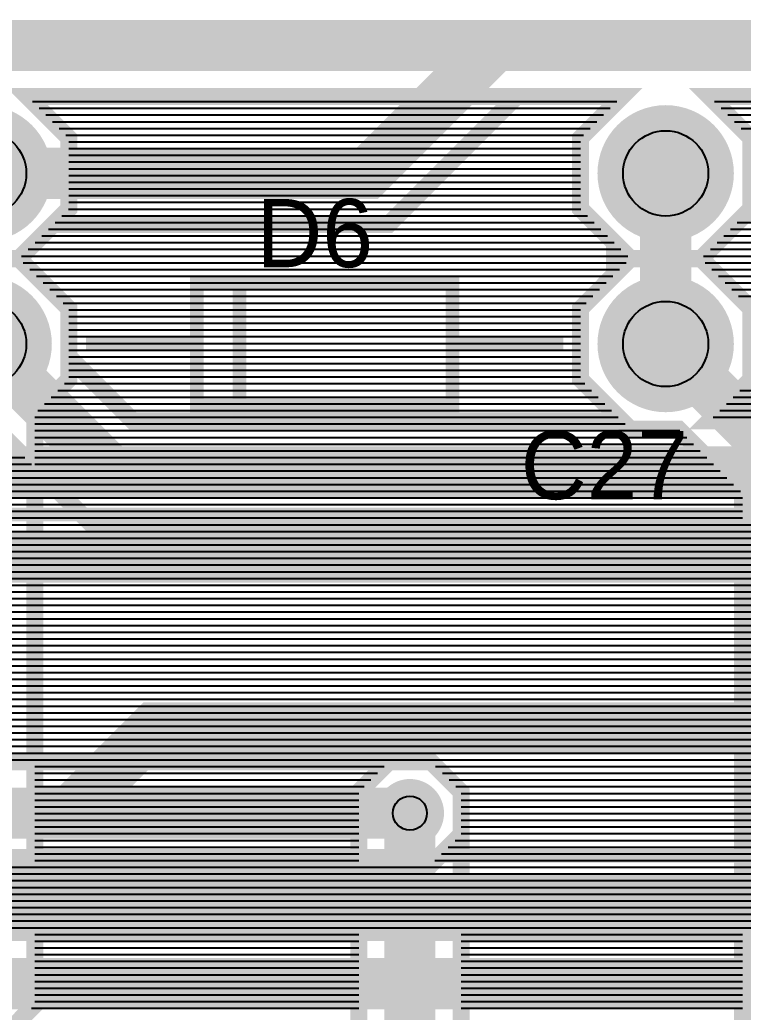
# Model space of a CAD drawing. Header units: inches. Extents: x -5.9 to 5.9, y -1.2 to 1.2.
# Drawn here: x 2.23 to 2.655, y 0.077 to 0.658 of the extents above; entities that cross this region are included whole.
import ezdxf

# ---------------------------------------------------------------- set-up
doc = ezdxf.new("R2010")
doc.units = ezdxf.units.IN
doc.layers.get('0').update_dxf_attribs({"linetype": 'CONTINUOUS'})

# ---------------------------------------------------------------- blocks, each defined once
blk = doc.blocks.new('EPAD')
at = {"const_width": 0.5}
blk.add_lwpolyline([(-0.25, 0, 1), (0.25, 0, 1)], format="xyb", close=True, dxfattribs=at)

msp = doc.modelspace()

# ---------------------------------------------------------------- linework, layer by layer
for points, const_width in [([(1.209059, 0.5685), (1.284059, 0.6435), (4.734059, 0.6435), (4.809059, 0.5685)], 0.03), ([(3.109059, -0.8315), (3.109059, -0.7565), (3.059059, -0.7065), (3.059059, -0.1815), (2.784059, -0.1815), (2.734059, -0.1315), (2.734059, 0.5935), (2.684059, 0.6435), (1.884059, 0.6435), (1.809059, 0.5685)], 0.03), ([(2.209059, 0.5685), (2.434059, 0.5685), (2.509059, 0.6435), (3.084059, 0.6435), (3.134059, 0.5935), (3.134059, 0.3685)], 0.03), ([(2.654059, -0.643926), (2.654059, 0.381074), (2.616633, 0.4185), (2.588348, 0.4185), (2.559059, 0.447789), (2.559059, 0.489211), (2.579059, 0.509211), (2.579059, 0.527789), (2.559059, 0.547789), (2.559059, 0.589211), (2.583349, 0.6135), (2.234769, 0.6135), (2.259059, 0.589211), (2.259059, 0.547789), (2.22977, 0.5185), (2.188348, 0.5185)], 0.01), ([(2.983349, 0.6135), (2.634769, 0.6135), (2.659059, 0.589211), (2.659059, 0.547789), (2.62977, 0.5185), (2.588348, 0.5185), (2.559059, 0.547789), (2.559059, 0.589211), (2.583349, 0.6135), (2.521485, 0.6135), (2.446485, 0.5385), (2.24977, 0.5385), (2.22977, 0.5185), (2.188348, 0.5185)], 0.01), ([(2.209059, 0.4685), (2.284059, 0.3935), (2.834059, 0.3935), (3.009059, 0.5685)], 0.03), ([(2.609059, 0.4685), (2.609059, 0.5685)], 0.03), ([(5.284059, 0.16535), (5.284059, 0.3935), (5.234059, 0.4435), (3.834059, 0.4435), (3.734059, 0.5435), (3.159059, 0.5435), (3.009059, 0.3935), (2.009059, 0.3935), (1.959059, 0.4435)], 0.03), ([(1.679059, 0.005926), (1.746633, 0.0735), (2.146633, 0.0735), (2.179059, 0.105926), (2.179059, 0.427789), (2.159059, 0.447789), (2.159059, 0.489211), (2.188348, 0.5185), (2.22977, 0.5185), (2.259059, 0.489211)], 0.01), ([(2.846485, 0.3635), (2.271633, 0.3635), (2.216633, 0.4185), (2.188348, 0.4185), (2.159059, 0.447789), (2.159059, 0.489211), (2.188348, 0.5185), (2.22977, 0.5185), (2.259059, 0.489211), (2.259059, 0.460926), (2.296485, 0.4235), (2.583349, 0.4235), (2.559059, 0.447789), (2.559059, 0.489211), (2.588348, 0.5185), (2.62977, 0.5185), (2.659059, 0.489211), (2.659059, 0.447789), (2.634769, 0.4235), (2.821633, 0.4235)], 0.01), ([(1.884059, 0.4935), (1.884059, 0.2435), (1.934059, 0.1935), (2.259059, 0.1935), (2.309059, 0.2435), (2.784059, 0.2435), (2.834059, 0.1935), (3.159059, 0.1935), (3.209059, 0.2435), (3.784059, 0.2435), (3.834059, 0.1935), (3.834059, -0.089), (3.884059, -0.139), (4.109059, -0.139), (4.109059, -0.2315)], 0.03), ([(2.334059, 0.4325), (2.484059, 0.4325), (2.484059, 0.5045), (2.334059, 0.5045), (2.334059, 0.4325)], 0.008), ([(2.334059, 0.4325), (2.484059, 0.4325), (2.484059, 0.5045), (2.334059, 0.5045), (2.334059, 0.4325)], 0.008), ([(2.334059, 0.4325), (2.484059, 0.4325), (2.484059, 0.5045), (2.334059, 0.5045), (2.334059, 0.4325)], 0.008), ([(2.359059, 0.5035), (2.359059, 0.4335)], 0.008), ([(2.359059, 0.5035), (2.359059, 0.4335)], 0.008), ([(2.359059, 0.5035), (2.359059, 0.4335)], 0.008), ([(2.259059, 0.489211), (2.259059, 0.447789), (2.239059, 0.427789), (2.239059, 0.081074), (2.171485, 0.0135), (2.14184, 0.0135), (2.164059, -0.008719), (2.164059, -0.054281), (2.131841, -0.0865), (2.086278, -0.0865), (2.054059, -0.054281), (2.054059, -0.008719), (2.076278, 0.0135), (1.94184, 0.0135), (1.964059, -0.008719), (1.964059, -0.054281), (1.931841, -0.0865), (1.886278, -0.0865), (1.854059, -0.054281), (1.854059, -0.008719), (1.876278, 0.0135), (1.771485, 0.0135), (1.739059, -0.018926), (1.739059, -0.883719)], 0.01), ([(4.009059, -0.5315), (3.834059, -0.3565), (3.009059, -0.3565), (2.959059, -0.3065), (2.959059, 0.0435), (2.909059, 0.0935), (-0.890941, 0.0935), (-0.940941, 0.1435), (-2.665941, 0.1435), (-2.990941, 0.4685)], 0.03), ([(2.609059, 0.4685), (2.684059, 0.3935), (2.684059, -0.6315), (2.759059, -0.7065)], 0.03), ([(2.334059, 0.4685), (2.269059, 0.4685)], 0.008), ([(2.334059, 0.4685), (2.269059, 0.4685)], 0.008), ([(2.334059, 0.4685), (2.269059, 0.4685)], 0.008), ([(2.484059, 0.4685), (2.549059, 0.4685)], 0.008), ([(2.484059, 0.4685), (2.549059, 0.4685)], 0.008), ([(2.484059, 0.4685), (2.549059, 0.4685)], 0.008), ([(0.309059, 0.4435), (0.384059, 0.4435), (0.484059, 0.3435), (1.434059, 0.3435), (1.534059, 0.4435), (1.884059, 0.4435), (1.884059, 0.2435), (1.934059, 0.1935), (2.459059, 0.1935)], 0.03), ([(2.009059, 0.1685), (3.159059, 0.1685), (3.159059, 0.3685), (2.009059, 0.3685), (2.009059, 0.1685)], 0.008), ([(2.009059, 0.1685), (3.159059, 0.1685), (3.159059, 0.3685), (2.009059, 0.3685), (2.009059, 0.1685)], 0.008), ([(2.009059, 0.1685), (3.159059, 0.1685), (3.159059, 0.3685), (2.009059, 0.3685), (2.009059, 0.1685)], 0.008), ([(1.934059, 0.3435), (2.884059, 0.3435)], 0.03), ([(2.14184, 0.2235), (2.471485, 0.2235), (2.489059, 0.205926), (2.489059, 0.181074), (2.471485, 0.1635), (2.031485, 0.1635)], 0.01), ([(2.369059, -0.314932), (2.369059, -0.214931), (2.392491, -0.1915), (2.425628, -0.1915), (2.429059, -0.194932), (2.429059, 0.205926), (2.446633, 0.2235), (2.471485, 0.2235), (2.489059, 0.205926)], 0.01), ([(2.489059, 0.205926), (2.489059, -0.194932), (2.492491, -0.1915), (2.525628, -0.1915), (2.549059, -0.214931), (2.549059, -0.248069), (2.525628, -0.2715)], 0.01), ([(2.459059, 0.1935), (2.459059, -0.4815), (2.409059, -0.5315)], 0.03), ([(3.309059, 0.1685), (3.234059, 0.0935), (-0.790941, 0.0935), (-0.840941, 0.1435), (-1.715941, 0.1435), (-1.765941, 0.0935)], 0.03), ([(2.009059, 0.1435), (3.034059, 0.1435), (3.359059, -0.1815), (3.659059, -0.1815)], 0.03), ([(2.031485, 0.1235), (3.221633, 0.1235)], 0.01)]:
    msp.add_lwpolyline(points, dxfattribs=dict(const_width=const_width))
for points in [[(2.237659, 0.61061), (2.580459, 0.61061)], [(2.241596, 0.606673), (2.576522, 0.606673)], [(2.514657, 0.606673), (2.576522, 0.606673)], [(2.518594, 0.61061), (2.580459, 0.61061)], [(2.637659, 0.61061), (2.980459, 0.61061)], [(2.641596, 0.606673), (2.976522, 0.606673)], [(2.245533, 0.602736), (2.572585, 0.602736)], [(2.51072, 0.602736), (2.572585, 0.602736)], [(2.645533, 0.602736), (2.972585, 0.602736)], [(2.24947, 0.598799), (2.568648, 0.598799)], [(2.253407, 0.594862), (2.564711, 0.594862)], [(2.502846, 0.594862), (2.564711, 0.594862)], [(2.506783, 0.598799), (2.568648, 0.598799)], [(2.64947, 0.598799), (2.968648, 0.598799)], [(2.653407, 0.594862), (2.964711, 0.594862)], [(2.257344, 0.590925), (2.560774, 0.590925)], [(2.498909, 0.590925), (2.560774, 0.590925)], [(2.259059, 0.586988), (2.559059, 0.586988)], [(2.259059, 0.583051), (2.559059, 0.583051)], [(2.491035, 0.583051), (2.559059, 0.583051)], [(2.494972, 0.586988), (2.559059, 0.586988)], [(2.259059, 0.579114), (2.559059, 0.579114)], [(2.487098, 0.579114), (2.559059, 0.579114)], [(2.259059, 0.575177), (2.559059, 0.575177)], [(2.259059, 0.57124), (2.559059, 0.57124)], [(2.479224, 0.57124), (2.559059, 0.57124)], [(2.483161, 0.575177), (2.559059, 0.575177)], [(2.259059, 0.567303), (2.559059, 0.567303)], [(2.475287, 0.567303), (2.559059, 0.567303)], [(2.259059, 0.563366), (2.559059, 0.563366)], [(2.259059, 0.559429), (2.559059, 0.559429)], [(2.467413, 0.559429), (2.559059, 0.559429)], [(2.47135, 0.563366), (2.559059, 0.563366)], [(2.259059, 0.555492), (2.559059, 0.555492)], [(2.463476, 0.555492), (2.559059, 0.555492)], [(2.258887, 0.547618), (2.559231, 0.547618)], [(2.259059, 0.551555), (2.559059, 0.551555)], [(2.455602, 0.547618), (2.559231, 0.547618)], [(2.459539, 0.551555), (2.559059, 0.551555)], [(2.25495, 0.543681), (2.563168, 0.543681)], [(2.451665, 0.543681), (2.563168, 0.543681)], [(2.247076, 0.535807), (2.571042, 0.535807)], [(2.247076, 0.535807), (2.571042, 0.535807)], [(2.251013, 0.539744), (2.567105, 0.539744)], [(2.447728, 0.539744), (2.567105, 0.539744)], [(2.647076, 0.535807), (2.933941, 0.535807)], [(2.651013, 0.539744), (2.937878, 0.539744)], [(2.243139, 0.53187), (2.574979, 0.53187)], [(2.243139, 0.53187), (2.574979, 0.53187)], [(2.643139, 0.53187), (2.930004, 0.53187)], [(2.235265, 0.523996), (2.579059, 0.523996)], [(2.235265, 0.523996), (2.582853, 0.523996)], [(2.239202, 0.527933), (2.578916, 0.527933)], [(2.239202, 0.527933), (2.578916, 0.527933)], [(2.635265, 0.523996), (2.92213, 0.523996)], [(2.639202, 0.527933), (2.926067, 0.527933)], [(2.231328, 0.520059), (2.579059, 0.520059)], [(2.231328, 0.520059), (2.58679, 0.520059)], [(2.631328, 0.520059), (2.918193, 0.520059)], [(2.232147, 0.516122), (2.579059, 0.516122)], [(2.232147, 0.516122), (2.585971, 0.516122)], [(2.236084, 0.512185), (2.579059, 0.512185)], [(2.236084, 0.512185), (2.582034, 0.512185)], [(2.632147, 0.516122), (2.914256, 0.516122)], [(2.636084, 0.512185), (2.910319, 0.512185)], [(2.240021, 0.508248), (2.578097, 0.508248)], [(2.240021, 0.508248), (2.578097, 0.508248)], [(2.640021, 0.508248), (2.906382, 0.508248)], [(2.243958, 0.504311), (2.57416, 0.504311)], [(2.243958, 0.504311), (2.57416, 0.504311)], [(2.247895, 0.500374), (2.570223, 0.500374)], [(2.247895, 0.500374), (2.570223, 0.500374)], [(2.643958, 0.504311), (2.902445, 0.504311)], [(2.647895, 0.500374), (2.898508, 0.500374)], [(2.251832, 0.496437), (2.566286, 0.496437)], [(2.251832, 0.496437), (2.566286, 0.496437)], [(2.651832, 0.496437), (2.894571, 0.496437)], [(2.255769, 0.4925), (2.562349, 0.4925)], [(2.255769, 0.4925), (2.562349, 0.4925)], [(2.259059, 0.488563), (2.559059, 0.488563)], [(2.259059, 0.488563), (2.559059, 0.488563)], [(2.259059, 0.484626), (2.559059, 0.484626)], [(2.259059, 0.484626), (2.559059, 0.484626)], [(2.259059, 0.480689), (2.559059, 0.480689)], [(2.259059, 0.480689), (2.559059, 0.480689)], [(2.259059, 0.476752), (2.559059, 0.476752)], [(2.259059, 0.476752), (2.559059, 0.476752)], [(2.259059, 0.472815), (2.559059, 0.472815)], [(2.259059, 0.472815), (2.559059, 0.472815)], [(2.259059, 0.468878), (2.559059, 0.468878)], [(2.259059, 0.468878), (2.559059, 0.468878)], [(2.259059, 0.464941), (2.559059, 0.464941)], [(2.259059, 0.464941), (2.559059, 0.464941)], [(2.259059, 0.461004), (2.559059, 0.461004)], [(2.259059, 0.461004), (2.559059, 0.461004)], [(2.259059, 0.457067), (2.559059, 0.457067)], [(2.262917, 0.457067), (2.559059, 0.457067)], [(2.259059, 0.45313), (2.559059, 0.45313)], [(2.259059, 0.449193), (2.559059, 0.449193)], [(2.266854, 0.45313), (2.559059, 0.45313)], [(2.270791, 0.449193), (2.559059, 0.449193)], [(2.256525, 0.445256), (2.561593, 0.445256)], [(2.274728, 0.445256), (2.561593, 0.445256)], [(2.248651, 0.437382), (2.569467, 0.437382)], [(2.252588, 0.441319), (2.56553, 0.441319)], [(2.278665, 0.441319), (2.56553, 0.441319)], [(2.282602, 0.437382), (2.569467, 0.437382)], [(2.648651, 0.437382), (2.835516, 0.437382)], [(2.652588, 0.441319), (2.839453, 0.441319)], [(2.244714, 0.433445), (2.573404, 0.433445)], [(2.286539, 0.433445), (2.573404, 0.433445)], [(2.644714, 0.433445), (2.831579, 0.433445)], [(2.239059, 0.425571), (2.581278, 0.425571)], [(2.240777, 0.429508), (2.577341, 0.429508)], [(2.290476, 0.429508), (2.577341, 0.429508)], [(2.294413, 0.425571), (2.581278, 0.425571)], [(2.63684, 0.425571), (2.823705, 0.425571)], [(2.640777, 0.429508), (2.827642, 0.429508)], [(2.239059, 0.421634), (2.585215, 0.421634)], [(2.239059, 0.417697), (2.617437, 0.417697)], [(2.239059, 0.41376), (2.621374, 0.41376)], [(2.239059, 0.409823), (2.625311, 0.409823)], [(1.914059, 0.401949), (2.233185, 0.401949)], [(2.239059, 0.405886), (2.629248, 0.405886)], [(2.239059, 0.401949), (2.633185, 0.401949)], [(1.914059, 0.398012), (2.237122, 0.398012)], [(2.239059, 0.398012), (2.637122, 0.398012)], [(1.914059, 0.394075), (2.241059, 0.394075)], [(1.914059, 0.390138), (2.244996, 0.390138)], [(2.239059, 0.394075), (2.641059, 0.394075)], [(2.239059, 0.390138), (2.644996, 0.390138)], [(1.914059, 0.386201), (2.248933, 0.386201)], [(2.239059, 0.386201), (2.648933, 0.386201)], [(1.914059, 0.382264), (2.25287, 0.382264)], [(1.914059, 0.378327), (2.256807, 0.378327)], [(2.239059, 0.382264), (2.65287, 0.382264)], [(2.239059, 0.378327), (2.654059, 0.378327)], [(1.914059, 0.37439), (2.260744, 0.37439)], [(2.239059, 0.37439), (2.654059, 0.37439)], [(1.949532, 0.370453), (2.264681, 0.370453)], [(1.953469, 0.366516), (2.268618, 0.366516)], [(2.239059, 0.370453), (2.654059, 0.370453)], [(2.239059, 0.366516), (2.654059, 0.366516)], [(1.957406, 0.362579), (2.860712, 0.362579)], [(2.239059, 0.362579), (2.654059, 0.362579)], [(1.961343, 0.358642), (2.856775, 0.358642)], [(2.239059, 0.358642), (2.654059, 0.358642)], [(1.964059, 0.354705), (2.854059, 0.354705)], [(1.964059, 0.350768), (2.854059, 0.350768)], [(2.239059, 0.354705), (2.654059, 0.354705)], [(2.239059, 0.350768), (2.654059, 0.350768)], [(1.964059, 0.346831), (2.854059, 0.346831)], [(2.239059, 0.346831), (2.654059, 0.346831)], [(1.964059, 0.342894), (2.854059, 0.342894)], [(1.964059, 0.338957), (2.854059, 0.338957)], [(2.239059, 0.342894), (2.654059, 0.342894)], [(2.239059, 0.338957), (2.654059, 0.338957)], [(1.964059, 0.33502), (2.854059, 0.33502)], [(2.239059, 0.33502), (2.654059, 0.33502)], [(1.960131, 0.327146), (2.857987, 0.327146)], [(1.964059, 0.331083), (2.854059, 0.331083)], [(2.239059, 0.331083), (2.654059, 0.331083)], [(2.239059, 0.327146), (2.654059, 0.327146)], [(2.132131, 0.323209), (2.861924, 0.323209)], [(2.239059, 0.323209), (2.654059, 0.323209)], [(2.136069, 0.319272), (2.865861, 0.319272)], [(2.140006, 0.315335), (2.869798, 0.315335)], [(2.239059, 0.319272), (2.654059, 0.319272)], [(2.239059, 0.315335), (2.654059, 0.315335)], [(2.143943, 0.311398), (3.074176, 0.311398)], [(2.239059, 0.311398), (2.654059, 0.311398)], [(2.14788, 0.307461), (3.070239, 0.307461)], [(2.151817, 0.303524), (3.066302, 0.303524)], [(2.239059, 0.307461), (2.654059, 0.307461)], [(2.239059, 0.303524), (2.654059, 0.303524)], [(2.155754, 0.299587), (3.062365, 0.299587)], [(2.239059, 0.299587), (2.654059, 0.299587)], [(2.159691, 0.29565), (3.058428, 0.29565)], [(2.163628, 0.291713), (3.054491, 0.291713)], [(2.239059, 0.29565), (2.654059, 0.29565)], [(2.239059, 0.291713), (2.654059, 0.291713)], [(2.164059, 0.287776), (3.054059, 0.287776)], [(2.239059, 0.287776), (2.654059, 0.287776)], [(2.164059, 0.283839), (3.054059, 0.283839)], [(2.164059, 0.279902), (3.054059, 0.279902)], [(2.239059, 0.283839), (2.654059, 0.283839)], [(2.239059, 0.279902), (2.654059, 0.279902)], [(2.164059, 0.275965), (3.054059, 0.275965)], [(2.239059, 0.275965), (2.654059, 0.275965)], [(2.164059, 0.272028), (3.054059, 0.272028)], [(2.164059, 0.268091), (3.054059, 0.268091)], [(2.239059, 0.272028), (2.654059, 0.272028)], [(2.239059, 0.268091), (2.654059, 0.268091)], [(2.164059, 0.264154), (3.054059, 0.264154)], [(2.239059, 0.264154), (2.654059, 0.264154)], [(2.164059, 0.260217), (3.054059, 0.260217)], [(2.164059, 0.25628), (3.054059, 0.25628)], [(2.239059, 0.260217), (2.654059, 0.260217)], [(2.239059, 0.25628), (2.654059, 0.25628)], [(2.164059, 0.252343), (3.054059, 0.252343)], [(2.239059, 0.252343), (2.654059, 0.252343)], [(2.162809, 0.244469), (3.055309, 0.244469)], [(2.164059, 0.248406), (3.054059, 0.248406)], [(2.239059, 0.248406), (2.654059, 0.248406)], [(2.239059, 0.244469), (2.654059, 0.244469)], [(2.158872, 0.240531), (3.059246, 0.240531)], [(2.239059, 0.240531), (2.654059, 0.240531)], [(2.154935, 0.236594), (3.063183, 0.236594)], [(2.239059, 0.236594), (2.654059, 0.236594)], [(2.147061, 0.22872), (3.071057, 0.22872)], [(2.150998, 0.232657), (3.06712, 0.232657)], [(2.239059, 0.232657), (2.654059, 0.232657)], [(2.239059, 0.22872), (2.654059, 0.22872)], [(2.143124, 0.224783), (3.074994, 0.224783)], [(2.239059, 0.224783), (2.654059, 0.224783)], [(2.239059, 0.220846), (2.44398, 0.220846)], [(2.239059, 0.216909), (2.440043, 0.216909)], [(2.474139, 0.220846), (2.654059, 0.220846)], [(2.474139, 0.220846), (3.078931, 0.220846)], [(2.478076, 0.216909), (2.654059, 0.216909)], [(2.478076, 0.216909), (3.082869, 0.216909)], [(2.239059, 0.212972), (2.436106, 0.212972)], [(2.482013, 0.212972), (2.654059, 0.212972)], [(2.482013, 0.212972), (3.282821, 0.212972)], [(2.239059, 0.209035), (2.432169, 0.209035)], [(2.239059, 0.205098), (2.429059, 0.205098)], [(2.48595, 0.209035), (2.654059, 0.209035)], [(2.48595, 0.209035), (3.278884, 0.209035)], [(2.489059, 0.205098), (2.654059, 0.205098)], [(2.489059, 0.205098), (3.274947, 0.205098)], [(2.239059, 0.201161), (2.429059, 0.201161)], [(2.489059, 0.201161), (2.654059, 0.201161)], [(2.489059, 0.201161), (3.27101, 0.201161)], [(2.239059, 0.197224), (2.429059, 0.197224)], [(2.239059, 0.193287), (2.429059, 0.193287)], [(2.489059, 0.197224), (2.654059, 0.197224)], [(2.489059, 0.197224), (3.267073, 0.197224)], [(2.489059, 0.193287), (2.654059, 0.193287)], [(2.489059, 0.193287), (3.263136, 0.193287)], [(2.239059, 0.18935), (2.429059, 0.18935)], [(2.489059, 0.18935), (2.654059, 0.18935)], [(2.489059, 0.18935), (3.259199, 0.18935)], [(2.239059, 0.185413), (2.429059, 0.185413)], [(2.239059, 0.181476), (2.429059, 0.181476)], [(2.489059, 0.185413), (2.654059, 0.185413)], [(2.489059, 0.185413), (3.259059, 0.185413)], [(2.489059, 0.181476), (2.654059, 0.181476)], [(2.489059, 0.181476), (3.259059, 0.181476)], [(2.239059, 0.177539), (2.429059, 0.177539)], [(2.485524, 0.177539), (3.259059, 0.177539)], [(2.489059, 0.177539), (2.654059, 0.177539)], [(2.239059, 0.173602), (2.429059, 0.173602)], [(2.239059, 0.169665), (2.429059, 0.169665)], [(2.47765, 0.169665), (3.259059, 0.169665)], [(2.481587, 0.173602), (3.259059, 0.173602)], [(2.489059, 0.173602), (2.654059, 0.173602)], [(2.489059, 0.169665), (2.654059, 0.169665)], [(2.239059, 0.165728), (2.429059, 0.165728)], [(2.473713, 0.165728), (3.259059, 0.165728)], [(2.489059, 0.165728), (2.654059, 0.165728)], [(2.033194, 0.161791), (3.259059, 0.161791)], [(2.037131, 0.157854), (3.255988, 0.157854)], [(2.239059, 0.161791), (2.429059, 0.161791)], [(2.239059, 0.157854), (2.429059, 0.157854)], [(2.489059, 0.161791), (2.654059, 0.161791)], [(2.489059, 0.157854), (2.654059, 0.157854)], [(2.039059, 0.153917), (3.252051, 0.153917)], [(2.239059, 0.153917), (2.429059, 0.153917)], [(2.489059, 0.153917), (2.654059, 0.153917)], [(2.039059, 0.14998), (3.248114, 0.14998)], [(2.039059, 0.146043), (3.244177, 0.146043)], [(2.239059, 0.14998), (2.429059, 0.14998)], [(2.239059, 0.146043), (2.429059, 0.146043)], [(2.489059, 0.14998), (2.654059, 0.14998)], [(2.489059, 0.146043), (2.654059, 0.146043)], [(2.039059, 0.142106), (3.24024, 0.142106)], [(2.239059, 0.142106), (2.429059, 0.142106)], [(2.489059, 0.142106), (2.654059, 0.142106)], [(2.039059, 0.138169), (3.236303, 0.138169)], [(2.039059, 0.134232), (3.232366, 0.134232)], [(2.239059, 0.138169), (2.429059, 0.138169)], [(2.239059, 0.134232), (2.429059, 0.134232)], [(2.489059, 0.138169), (2.654059, 0.138169)], [(2.489059, 0.134232), (2.654059, 0.134232)], [(2.03828, 0.130295), (3.228429, 0.130295)], [(2.239059, 0.130295), (2.429059, 0.130295)], [(2.489059, 0.130295), (2.654059, 0.130295)], [(2.034343, 0.126358), (3.224492, 0.126358)], [(2.239059, 0.126358), (2.429059, 0.126358)], [(2.239059, 0.122421), (2.429059, 0.122421)], [(2.489059, 0.126358), (2.654059, 0.126358)], [(2.489059, 0.122421), (2.654059, 0.122421)], [(2.239059, 0.118484), (2.429059, 0.118484)], [(2.489059, 0.118484), (2.654059, 0.118484)], [(2.239059, 0.114547), (2.429059, 0.114547)], [(2.239059, 0.11061), (2.429059, 0.11061)], [(2.489059, 0.114547), (2.654059, 0.114547)], [(2.489059, 0.11061), (2.654059, 0.11061)], [(2.239059, 0.106673), (2.429059, 0.106673)], [(2.489059, 0.106673), (2.654059, 0.106673)], [(2.239059, 0.102736), (2.429059, 0.102736)], [(2.489059, 0.102736), (2.654059, 0.102736)], [(2.239059, 0.098799), (2.429059, 0.098799)], [(2.239059, 0.094862), (2.429059, 0.094862)], [(2.489059, 0.098799), (2.654059, 0.098799)], [(2.489059, 0.094862), (2.654059, 0.094862)], [(2.239059, 0.090925), (2.429059, 0.090925)], [(2.489059, 0.090925), (2.654059, 0.090925)], [(2.239059, 0.086988), (2.429059, 0.086988)], [(2.239059, 0.083051), (2.429059, 0.083051)], [(2.489059, 0.086988), (2.654059, 0.086988)], [(2.489059, 0.083051), (2.654059, 0.083051)], [(2.237098, 0.079114), (2.429059, 0.079114)], [(2.489059, 0.079114), (2.654059, 0.079114)]]:
    msp.add_lwpolyline(points)
for centre, radius in [((2.209059, 0.5685), 0.025), ((2.609059, 0.5685), 0.025), ((2.209059, 0.4685), 0.025), ((2.609059, 0.4685), 0.025), ((2.459059, 0.1935), 0.01)]:
    msp.add_circle(centre, radius)

# ---------------------------------------------------------------- block references
for p, xscale, yscale in [((2.209059, 0.5685), 0.08, 0.08), ((2.609059, 0.5685), 0.08, 0.08), ((2.209059, 0.5685), 0.07, 0.07), ((2.609059, 0.5685), 0.07, 0.07), ((2.209059, 0.4685), 0.08, 0.08), ((2.609059, 0.4685), 0.08, 0.08), ((2.209059, 0.4685), 0.07, 0.07), ((2.609059, 0.4685), 0.07, 0.07), ((2.459059, 0.1935), 0.04, 0.04), ((2.459059, 0.1935), 0.03, 0.03)]:
    msp.add_blockref('EPAD', p, dxfattribs=dict(xscale=xscale, yscale=yscale))

# ---------------------------------------------------------------- texts
for s, p in [('D6', (2.369059, 0.5135)), ('D6', (2.369059, 0.5135)), ('D6', (2.369059, 0.5135)), ('C27', (2.524059, 0.3775)), ('C27', (2.524059, 0.3775)), ('C27', (2.524059, 0.3775))]:
    msp.add_text(s, height=0.04).set_placement(p)

doc.saveas('drawing.dxf')
